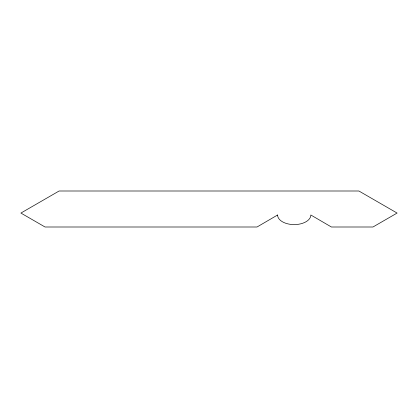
<?xml version="1.0" encoding="UTF-8"?>
<svg xmlns="http://www.w3.org/2000/svg" width="418" height="418" viewBox="0 0 418 418"><rect width="100%" height="100%" fill="white"/><g stroke="black" fill="none" stroke-linecap="round" stroke-linejoin="round"><path stroke-width="0.63" d="M277.583 214.998L257.018 227L45.039 227L20.9 213.06L59.105 191L358.895 191L397.1 213.06L372.96 227L331.396 227L310.835 214.998A16.626 9.598 0 0 1 294.209 224.597A16.626 9.598 0 0 1 277.583 214.998"/></g></svg>
